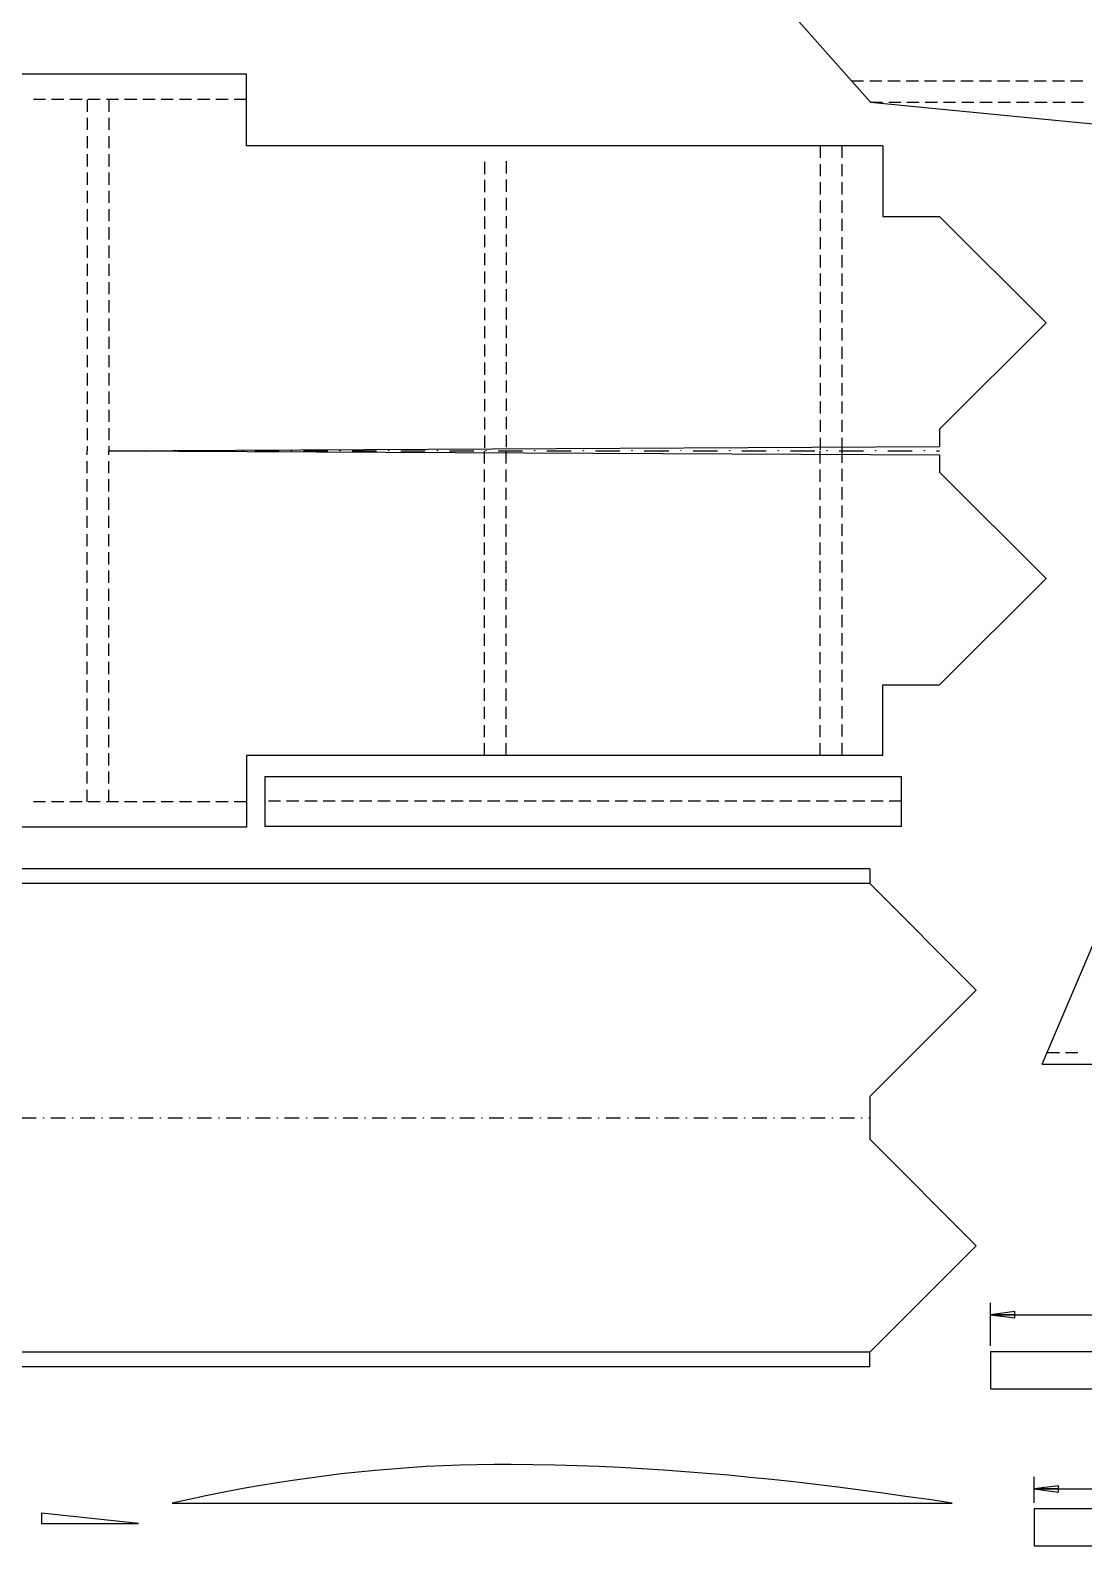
# Model space of a CAD drawing. Header units: feet. Extents: x 165 to 14477, y 395 to 10932.
# Drawn here: x 4717 to 8323, y 395 to 5584 of the extents above; entities that cross this region are included whole.
import ezdxf

# ---------------------------------------------------------------- set-up
doc = ezdxf.new("R2010")
doc.units = ezdxf.units.FT
doc.header["$MEASUREMENT"] = 0

msp = doc.modelspace()

# ---------------------------------------------------------------- linework, layer by layer
at = {"color": 7}
for p, q in [((7009.8, 5995.7), (7593.3, 5338.3)), ((5456.7, 5433.9), (3238.4, 5433.9)), ((5456.7, 5188.8), (5456.7, 5433.9)), ((7593.3, 5338.3), (9386.5, 5162.7)), ((7636.1, 5188.8), (5456.7, 5188.8)), ((7636.1, 5188.8), (7636.1, 4946.5)), ((7636.1, 4946.5), (7668.9, 4946.5)), ((7668.9, 4946.5), (7829.5, 4946.5)), ((7829.5, 4946.5), (8195.1, 4582.6)), ((7829.5, 4218), (8195.1, 4582.6)), ((7829.5, 4218), (7829.5, 4159.1)), ((4985.5, 4144.7), (7829.5, 4159.1)), ((8181.8, 2044.2), (9092.5, 4192.5)), ((4985.5, 4144.7), (5068.8, 4144.7)), ((4985.5, 4144.7), (7829.5, 4130.8)), ((5110, 4145.2), (5111.1, 4145.2)), ((5110, 4144.1), (5110, 4145.2)), ((5111.1, 4144.1), (5110, 4144.1)), ((5111.1, 4145.2), (5111.1, 4144.1)), ((5152.2, 4144.7), (5235.5, 4144.7)), ((5276.7, 4145.2), (5277.8, 4145.2)), ((5276.7, 4144.1), (5276.7, 4145.2)), ((5277.8, 4144.1), (5276.7, 4144.1)), ((5277.8, 4145.2), (5277.8, 4144.1)), ((5318.9, 4144.7), (5402.3, 4144.7)), ((5443.4, 4145.2), (5444.5, 4145.2)), ((5443.4, 4144.1), (5443.4, 4145.2)), ((5444.5, 4144.1), (5443.4, 4144.1)), ((5444.5, 4145.2), (5444.5, 4144.1)), ((5485.6, 4144.7), (5569, 4144.7)), ((5610.1, 4145.2), (5611.2, 4145.2)), ((5610.1, 4144.1), (5610.1, 4145.2)), ((5611.2, 4144.1), (5610.1, 4144.1)), ((5611.2, 4145.2), (5611.2, 4144.1)), ((5652.3, 4144.7), (5735.7, 4144.7)), ((5776.8, 4145.2), (5777.9, 4145.2)), ((5776.8, 4144.1), (5776.8, 4145.2)), ((5777.9, 4144.1), (5776.8, 4144.1)), ((5777.9, 4145.2), (5777.9, 4144.1)), ((5819, 4144.7), (5902.4, 4144.7)), ((5943.5, 4145.2), (5944.6, 4145.2)), ((5943.5, 4144.1), (5943.5, 4145.2)), ((5944.6, 4144.1), (5943.5, 4144.1)), ((5944.6, 4145.2), (5944.6, 4144.1)), ((5985.7, 4144.7), (6069.1, 4144.7)), ((6110.2, 4145.2), (6111.3, 4145.2)), ((6110.2, 4144.1), (6110.2, 4145.2)), ((6111.3, 4144.1), (6110.2, 4144.1)), ((6111.3, 4145.2), (6111.3, 4144.1)), ((6152.4, 4144.7), (6235.8, 4144.7)), ((6276.9, 4145.2), (6278, 4145.2)), ((6276.9, 4144.1), (6276.9, 4145.2)), ((6278, 4144.1), (6276.9, 4144.1)), ((6278, 4145.2), (6278, 4144.1)), ((6319.1, 4144.7), (6402.5, 4144.7)), ((6443.6, 4145.2), (6444.7, 4145.2)), ((6443.6, 4144.1), (6443.6, 4145.2)), ((6444.7, 4144.1), (6443.6, 4144.1)), ((6444.7, 4145.2), (6444.7, 4144.1)), ((6485.8, 4144.7), (6569.2, 4144.7)), ((6610.3, 4145.2), (6611.4, 4145.2)), ((6610.3, 4144.1), (6610.3, 4145.2)), ((6611.4, 4144.1), (6610.3, 4144.1)), ((6611.4, 4145.2), (6611.4, 4144.1)), ((6652.5, 4144.7), (6735.9, 4144.7)), ((6777, 4145.2), (6778.1, 4145.2)), ((6777, 4144.1), (6777, 4145.2)), ((6778.1, 4144.1), (6777, 4144.1)), ((6778.1, 4145.2), (6778.1, 4144.1)), ((6819.2, 4144.7), (6902.6, 4144.7)), ((6943.7, 4145.2), (6944.8, 4145.2)), ((6943.7, 4144.1), (6943.7, 4145.2)), ((6944.8, 4144.1), (6943.7, 4144.1)), ((6944.8, 4145.2), (6944.8, 4144.1)), ((6985.9, 4144.7), (7069.3, 4144.7)), ((7110.4, 4145.2), (7111.5, 4145.2)), ((7110.4, 4144.1), (7110.4, 4145.2)), ((7111.5, 4144.1), (7110.4, 4144.1)), ((7111.5, 4145.2), (7111.5, 4144.1)), ((7152.6, 4144.7), (7236, 4144.7)), ((7277.1, 4145.2), (7278.2, 4145.2)), ((7277.1, 4144.1), (7277.1, 4145.2)), ((7278.2, 4144.1), (7277.1, 4144.1)), ((7278.2, 4145.2), (7278.2, 4144.1)), ((7319.4, 4144.7), (7402.7, 4144.7)), ((7443.8, 4145.2), (7444.9, 4145.2)), ((7443.8, 4144.1), (7443.8, 4145.2)), ((7444.9, 4144.1), (7443.8, 4144.1)), ((7444.9, 4145.2), (7444.9, 4144.1)), ((7486.1, 4144.7), (7569.4, 4144.7)), ((7610.5, 4145.2), (7611.6, 4145.2)), ((7610.5, 4144.1), (7610.5, 4145.2)), ((7611.6, 4144.1), (7610.5, 4144.1)), ((7611.6, 4145.2), (7611.6, 4144.1)), ((7652.8, 4144.7), (7736.1, 4144.7)), ((7777.2, 4145.2), (7778.3, 4145.2)), ((7777.2, 4144.1), (7777.2, 4145.2)), ((7778.3, 4144.1), (7777.2, 4144.1)), ((7778.3, 4145.2), (7778.3, 4144.1)), ((7819.5, 4144.7), (7829.5, 4144.7)), ((7829.5, 4130.8), (7829.5, 4071.3)), ((7829.5, 4071.3), (8195.1, 3707.4)), ((7829.5, 3342.8), (8195.1, 3707.4)), ((7636.1, 3342.8), (7668.9, 3342.8)), ((7636.1, 3101.1), (7636.1, 3342.8)), ((7668.9, 3342.8), (7829.5, 3342.8)), ((5456.7, 3101.1), (5456.7, 2856)), ((7636.1, 3101.1), (5456.7, 3101.1)), ((5520.1, 3029.4), (5520.1, 2857.7)), ((5520.1, 3029.4), (7699.4, 3029.4)), ((7699.4, 2857.7), (7699.4, 3029.4)), ((5456.7, 2856), (3238.4, 2856)), ((7699.4, 2857.7), (5520.1, 2857.7)), ((7591.6, 2712.7), (1011.3, 2712.7)), ((7591.6, 2712.7), (7591.6, 2662.7)), ((7591.6, 2662.7), (7955.6, 2298.1)), ((7591.6, 1933.6), (7955.6, 2298.1)), ((8181.8, 2044.2), (8681.3, 2044.2)), ((7591.6, 1933.6), (7591.6, 1786.9)), ((7591.6, 1786.9), (7955.6, 1422.4)), ((7591.6, 1057.9), (7955.6, 1422.4)), ((8004.5, 1080.1), (8004.5, 1227.4)), ((8087.9, 1196.8), (8004.5, 1185.7)), ((8087.9, 1196.8), (8004.5, 1185.7)), ((8087.9, 1175.1), (8087.9, 1196.8)), ((8087.9, 1175.1), (8087.9, 1196.8)), ((8087.9, 1185.7), (8004.5, 1185.7)), ((8004.5, 1185.7), (8087.9, 1175.1)), ((8004.5, 1185.7), (8087.9, 1185.7)), ((8004.5, 1185.7), (8087.9, 1175.1)), ((8087.9, 1185.7), (8614.1, 1185.7)), ((8087.9, 1185.7), (8087.9, 1185.7)), ((7591.6, 1007.9), (7591.6, 1057.9)), ((7591.6, 1007.9), (1011.3, 1007.9)), ((5665.1, 626.1), (5607.3, 617.8)), ((5722.9, 633.9), (5665.1, 626.1)), ((5781.2, 641.1), (5722.9, 633.9)), ((5839, 647.2), (5781.2, 641.1)), ((5897.4, 652.8), (5839, 647.2)), ((5955.7, 657.8), (5897.4, 652.8)), ((6013.5, 662.2), (5955.7, 657.8)), ((6071.8, 666.1), (6013.5, 662.2)), ((6130.2, 668.9), (6071.8, 666.1)), ((6188.5, 671.1), (6130.2, 668.9)), ((6246.3, 672.8), (6188.5, 671.1)), ((6304.7, 673.3), (6246.3, 672.8)), ((6363, 673.3), (6304.7, 673.3)), ((6438.6, 672.2), (6363, 673.3)), ((6513.6, 671.1), (6438.6, 672.2)), ((6588.6, 668.9), (6513.6, 671.1)), ((6663.1, 666.1), (6588.6, 668.9)), ((6737, 662.8), (6663.1, 666.1)), ((6811.5, 658.9), (6737, 662.8)), ((6885.4, 653.9), (6811.5, 658.9)), ((6958.7, 648.9), (6885.4, 653.9)), ((7032.6, 642.8), (6958.7, 648.9)), ((7107.1, 636.7), (7032.6, 642.8)), ((7181, 629.4), (7107.1, 636.7)), ((7256, 622.2), (7181, 629.4)), ((8154, 542.8), (8154, 631.7)), ((5375.6, 577.8), (5318.3, 566.1)), ((5433.4, 588.9), (5375.6, 577.8)), ((5491.2, 598.9), (5433.4, 588.9)), ((5549, 608.9), (5491.2, 598.9)), ((5607.3, 617.8), (5549, 608.9)), ((7331, 613.9), (7256, 622.2)), ((7406, 605), (7331, 613.9)), ((7482.2, 595.5), (7406, 605)), ((7558.9, 586.1), (7482.2, 595.5)), ((7636.1, 575.5), (7558.9, 586.1)), ((7713.9, 564.4), (7636.1, 575.5)), ((8237.3, 600.5), (8154, 590)), ((8237.3, 600.5), (8154, 590)), ((8237.3, 590), (8154, 590)), ((8154, 590), (8237.3, 578.9)), ((8154, 590), (8237.3, 590)), ((8154, 590), (8237.3, 578.9)), ((8237.3, 578.9), (8237.3, 600.5)), ((8237.3, 578.9), (8237.3, 600.5)), ((8237.3, 590), (8898.6, 590)), ((8237.3, 590), (8237.3, 590)), ((5260.6, 553.9), (5203.3, 541.1)), ((5203.3, 541.1), (7872.8, 541.1)), ((5318.3, 566.1), (5260.6, 553.9)), ((7792.8, 553.3), (7713.9, 564.4)), ((7872.8, 541.1), (7792.8, 553.3)), ((5087.7, 471.1), (4754.9, 506.6)), ((4754.9, 506.6), (4754.9, 471.1)), ((4754.9, 471.1), (5087.7, 471.1))]:
    msp.add_line(p, q, dxfattribs=at)
at = {"color": 5}
for p, q in [((7528.3, 5411.6), (7570, 5411.6)), ((7591.1, 5411.6), (7632.8, 5411.6)), ((7653.3, 5411.6), (7695, 5411.6)), ((7716.1, 5411.6), (7757.8, 5411.6)), ((7778.3, 5411.6), (7820, 5411.6)), ((7841.1, 5411.6), (7882.8, 5411.6)), ((7903.4, 5411.6), (7945.1, 5411.6)), ((7966.2, 5411.6), (8007.8, 5411.6)), ((8028.4, 5411.6), (8070.1, 5411.6)), ((8091.2, 5411.6), (8132.9, 5411.6)), ((8153.4, 5411.6), (8195.1, 5411.6)), ((8216.2, 5411.6), (8257.9, 5411.6)), ((8278.5, 5411.6), (8320.1, 5411.6)), ((7593.3, 5338.3), (7635, 5338.3)), ((7656.1, 5338.3), (7697.8, 5338.3)), ((7718.3, 5338.3), (7760, 5338.3)), ((7781.1, 5338.3), (7822.8, 5338.3)), ((7843.4, 5338.3), (7885, 5338.3)), ((7906.2, 5338.3), (7947.8, 5338.3)), ((7968.4, 5338.3), (8010.1, 5338.3)), ((8031.2, 5338.3), (8072.9, 5338.3)), ((8093.4, 5338.3), (8135.1, 5338.3)), ((8156.2, 5338.3), (8197.9, 5338.3)), ((8218.4, 5338.3), (8260.1, 5338.3)), ((8281.2, 5338.3), (8322.9, 5338.3)), ((4687.6, 1860.3), (4737.7, 1860.3)), ((4762.1, 1860.8), (4763.2, 1860.8)), ((4762.1, 1859.7), (4762.1, 1860.8)), ((4763.2, 1859.7), (4762.1, 1859.7)), ((4763.2, 1860.8), (4763.2, 1859.7)), ((4787.7, 1860.3), (4837.7, 1860.3)), ((4862.1, 1860.8), (4863.2, 1860.8)), ((4862.1, 1859.7), (4862.1, 1860.8)), ((4863.2, 1859.7), (4862.1, 1859.7)), ((4863.2, 1860.8), (4863.2, 1859.7)), ((4887.7, 1860.3), (4937.7, 1860.3)), ((4962.2, 1860.8), (4963.3, 1860.8)), ((4962.2, 1859.7), (4962.2, 1860.8)), ((4963.3, 1859.7), (4962.2, 1859.7)), ((4963.3, 1860.8), (4963.3, 1859.7)), ((4987.7, 1860.3), (5037.7, 1860.3)), ((5062.2, 1860.8), (5063.3, 1860.8)), ((5062.2, 1859.7), (5062.2, 1860.8)), ((5063.3, 1859.7), (5062.2, 1859.7)), ((5063.3, 1860.8), (5063.3, 1859.7)), ((5087.7, 1860.3), (5137.7, 1860.3)), ((5162.2, 1860.8), (5163.3, 1860.8)), ((5162.2, 1859.7), (5162.2, 1860.8)), ((5163.3, 1859.7), (5162.2, 1859.7)), ((5163.3, 1860.8), (5163.3, 1859.7)), ((5187.8, 1860.3), (5237.8, 1860.3)), ((5262.2, 1860.8), (5263.3, 1860.8)), ((5262.2, 1859.7), (5262.2, 1860.8)), ((5263.3, 1859.7), (5262.2, 1859.7)), ((5263.3, 1860.8), (5263.3, 1859.7)), ((5287.8, 1860.3), (5337.8, 1860.3)), ((5362.2, 1860.8), (5363.4, 1860.8)), ((5362.2, 1859.7), (5362.2, 1860.8)), ((5363.4, 1859.7), (5362.2, 1859.7)), ((5363.4, 1860.8), (5363.4, 1859.7)), ((5387.8, 1860.3), (5437.8, 1860.3)), ((5462.3, 1860.8), (5463.4, 1860.8)), ((5462.3, 1859.7), (5462.3, 1860.8)), ((5463.4, 1859.7), (5462.3, 1859.7)), ((5463.4, 1860.8), (5463.4, 1859.7)), ((5487.8, 1860.3), (5537.8, 1860.3)), ((5562.3, 1860.8), (5563.4, 1860.8)), ((5562.3, 1859.7), (5562.3, 1860.8)), ((5563.4, 1859.7), (5562.3, 1859.7)), ((5563.4, 1860.8), (5563.4, 1859.7)), ((5587.8, 1860.3), (5637.9, 1860.3)), ((5662.3, 1860.8), (5663.4, 1860.8)), ((5662.3, 1859.7), (5662.3, 1860.8)), ((5663.4, 1859.7), (5662.3, 1859.7)), ((5663.4, 1860.8), (5663.4, 1859.7)), ((5687.9, 1860.3), (5737.9, 1860.3)), ((5762.3, 1860.8), (5763.4, 1860.8)), ((5762.3, 1859.7), (5762.3, 1860.8)), ((5763.4, 1859.7), (5762.3, 1859.7)), ((5763.4, 1860.8), (5763.4, 1859.7)), ((5787.9, 1860.3), (5837.9, 1860.3)), ((5862.4, 1860.8), (5863.5, 1860.8)), ((5862.4, 1859.7), (5862.4, 1860.8)), ((5863.5, 1859.7), (5862.4, 1859.7)), ((5863.5, 1860.8), (5863.5, 1859.7)), ((5887.9, 1860.3), (5937.9, 1860.3)), ((5962.4, 1860.8), (5963.5, 1860.8)), ((5962.4, 1859.7), (5962.4, 1860.8)), ((5963.5, 1859.7), (5962.4, 1859.7)), ((5963.5, 1860.8), (5963.5, 1859.7)), ((5987.9, 1860.3), (6038, 1860.3)), ((6062.4, 1860.8), (6063.5, 1860.8)), ((6062.4, 1859.7), (6062.4, 1860.8)), ((6063.5, 1859.7), (6062.4, 1859.7)), ((6063.5, 1860.8), (6063.5, 1859.7)), ((6088, 1860.3), (6138, 1860.3)), ((6162.4, 1860.8), (6163.5, 1860.8)), ((6162.4, 1859.7), (6162.4, 1860.8)), ((6163.5, 1859.7), (6162.4, 1859.7)), ((6163.5, 1860.8), (6163.5, 1859.7)), ((6188, 1860.3), (6238, 1860.3)), ((6262.4, 1860.8), (6263.6, 1860.8)), ((6262.4, 1859.7), (6262.4, 1860.8)), ((6263.6, 1859.7), (6262.4, 1859.7)), ((6263.6, 1860.8), (6263.6, 1859.7)), ((6288, 1860.3), (6338, 1860.3)), ((6362.5, 1860.8), (6363.6, 1860.8)), ((6362.5, 1859.7), (6362.5, 1860.8)), ((6363.6, 1859.7), (6362.5, 1859.7)), ((6363.6, 1860.8), (6363.6, 1859.7)), ((6388, 1860.3), (6438, 1860.3)), ((6462.5, 1860.8), (6463.6, 1860.8)), ((6462.5, 1859.7), (6462.5, 1860.8)), ((6463.6, 1859.7), (6462.5, 1859.7)), ((6463.6, 1860.8), (6463.6, 1859.7)), ((6488.1, 1860.3), (6538.1, 1860.3)), ((6562.5, 1860.8), (6563.6, 1860.8)), ((6562.5, 1859.7), (6562.5, 1860.8)), ((6563.6, 1859.7), (6562.5, 1859.7)), ((6563.6, 1860.8), (6563.6, 1859.7)), ((6588.1, 1860.3), (6638.1, 1860.3)), ((6662.5, 1860.8), (6663.6, 1860.8)), ((6662.5, 1859.7), (6662.5, 1860.8)), ((6663.6, 1859.7), (6662.5, 1859.7)), ((6663.6, 1860.8), (6663.6, 1859.7)), ((6688.1, 1860.3), (6738.1, 1860.3)), ((6762.6, 1860.8), (6763.7, 1860.8)), ((6762.6, 1859.7), (6762.6, 1860.8)), ((6763.7, 1859.7), (6762.6, 1859.7)), ((6763.7, 1860.8), (6763.7, 1859.7)), ((6788.1, 1860.3), (6838.1, 1860.3)), ((6862.6, 1860.8), (6863.7, 1860.8)), ((6862.6, 1859.7), (6862.6, 1860.8)), ((6863.7, 1859.7), (6862.6, 1859.7)), ((6863.7, 1860.8), (6863.7, 1859.7)), ((6888.1, 1860.3), (6938.2, 1860.3)), ((6962.6, 1860.8), (6963.7, 1860.8)), ((6962.6, 1859.7), (6962.6, 1860.8)), ((6963.7, 1859.7), (6962.6, 1859.7)), ((6963.7, 1860.8), (6963.7, 1859.7)), ((6988.2, 1860.3), (7038.2, 1860.3)), ((7062.6, 1860.8), (7063.7, 1860.8)), ((7062.6, 1859.7), (7062.6, 1860.8)), ((7063.7, 1859.7), (7062.6, 1859.7)), ((7063.7, 1860.8), (7063.7, 1859.7)), ((7088.2, 1860.3), (7138.2, 1860.3)), ((7162.7, 1860.8), (7163.8, 1860.8)), ((7162.7, 1859.7), (7162.7, 1860.8)), ((7163.8, 1859.7), (7162.7, 1859.7)), ((7163.8, 1860.8), (7163.8, 1859.7)), ((7188.2, 1860.3), (7238.2, 1860.3)), ((7262.7, 1860.8), (7263.8, 1860.8)), ((7262.7, 1859.7), (7262.7, 1860.8)), ((7263.8, 1859.7), (7262.7, 1859.7)), ((7263.8, 1860.8), (7263.8, 1859.7)), ((7288.2, 1860.3), (7338.2, 1860.3)), ((7362.7, 1860.8), (7363.8, 1860.8)), ((7362.7, 1859.7), (7362.7, 1860.8)), ((7363.8, 1859.7), (7362.7, 1859.7)), ((7363.8, 1860.8), (7363.8, 1859.7)), ((7388.3, 1860.3), (7438.3, 1860.3)), ((7462.7, 1860.8), (7463.8, 1860.8)), ((7462.7, 1859.7), (7462.7, 1860.8)), ((7463.8, 1859.7), (7462.7, 1859.7)), ((7463.8, 1860.8), (7463.8, 1859.7)), ((7488.3, 1860.3), (7538.3, 1860.3)), ((7562.7, 1860.8), (7563.9, 1860.8)), ((7562.7, 1859.7), (7562.7, 1860.8)), ((7563.9, 1859.7), (7562.7, 1859.7)), ((7563.9, 1860.8), (7563.9, 1859.7)), ((7588.3, 1860.3), (7591.6, 1860.3)), ((9336.5, 1059), (8004.5, 1059)), ((8004.5, 1059), (8004.5, 932.3)), ((8004.5, 932.3), (9310.4, 932.3)), ((9756, 521.6), (8154, 521.6)), ((8154, 521.6), (8154, 395.5)), ((8154, 395.5), (9756, 395.5))]:
    msp.add_line(p, q, dxfattribs=at)
at = {"color": 82}
for p, q in [((4769.3, 5347.2), (4727.7, 5347.2)), ((4831.6, 5347.2), (4789.9, 5347.2)), ((4894.4, 5347.2), (4852.7, 5347.2)), ((4956.6, 5347.2), (4914.9, 5347.2)), ((5019.4, 5347.2), (4977.7, 5347.2)), ((5081.6, 5347.2), (5039.9, 5347.2)), ((5144.4, 5347.2), (5102.7, 5347.2)), ((5206.7, 5347.2), (5165, 5347.2)), ((5269.4, 5347.2), (5227.8, 5347.2)), ((5331.7, 5347.2), (5290, 5347.2)), ((5394.5, 5347.2), (5352.8, 5347.2)), ((5456.7, 5347.2), (5415, 5347.2)), ((4769.3, 2942.2), (4727.7, 2942.2)), ((4831.6, 2942.2), (4789.9, 2942.2)), ((4894.4, 2942.2), (4852.7, 2942.2)), ((4956.6, 2942.2), (4914.9, 2942.2)), ((5019.4, 2942.2), (4977.7, 2942.2)), ((5081.6, 2942.2), (5039.9, 2942.2)), ((5144.4, 2942.2), (5102.7, 2942.2)), ((5206.7, 2942.2), (5165, 2942.2)), ((5269.4, 2942.2), (5227.8, 2942.2)), ((5331.7, 2942.2), (5290, 2942.2)), ((5394.5, 2942.2), (5352.8, 2942.2)), ((5456.7, 2942.2), (5415, 2942.2)), ((5574, 2944.4), (5532.3, 2944.4)), ((5636.2, 2944.4), (5594.5, 2944.4)), ((5699, 2944.4), (5657.3, 2944.4)), ((5761.2, 2944.4), (5719.5, 2944.4)), ((5824, 2944.4), (5782.3, 2944.4)), ((5886.3, 2944.4), (5844.6, 2944.4)), ((5949, 2944.4), (5907.4, 2944.4)), ((6011.3, 2944.4), (5969.6, 2944.4)), ((6074.1, 2944.4), (6032.4, 2944.4)), ((6136.3, 2944.4), (6094.6, 2944.4)), ((6199.1, 2944.4), (6157.4, 2944.4)), ((6261.3, 2944.4), (6219.7, 2944.4)), ((6324.1, 2944.4), (6282.5, 2944.4)), ((6386.4, 2944.4), (6344.7, 2944.4)), ((6449.2, 2944.4), (6407.5, 2944.4)), ((6511.4, 2944.4), (6469.7, 2944.4)), ((6574.2, 2944.4), (6532.5, 2944.4)), ((6636.4, 2944.4), (6594.7, 2944.4)), ((6699.2, 2944.4), (6657.5, 2944.4)), ((6761.4, 2944.4), (6719.8, 2944.4)), ((6824.2, 2944.4), (6782.6, 2944.4)), ((6886.5, 2944.4), (6844.8, 2944.4)), ((6949.3, 2944.4), (6907.6, 2944.4)), ((7011.5, 2944.4), (6969.8, 2944.4)), ((7074.3, 2944.4), (7032.6, 2944.4)), ((7136.5, 2944.4), (7094.9, 2944.4)), ((7199.3, 2944.4), (7157.7, 2944.4)), ((7261.6, 2944.4), (7219.9, 2944.4)), ((7324.4, 2944.4), (7282.7, 2944.4)), ((7386.6, 2944.4), (7344.9, 2944.4)), ((7449.4, 2944.4), (7407.7, 2944.4)), ((7511.6, 2944.4), (7469.9, 2944.4)), ((7574.4, 2944.4), (7532.7, 2944.4)), ((7636.6, 2944.4), (7595, 2944.4)), ((7699.4, 2944.4), (7657.8, 2944.4)), ((7591.6, 2662.7), (965.7, 2662.7)), ((8199, 2084.2), (8240.7, 2084.2)), ((8261.2, 2084.2), (8302.9, 2084.2)), ((7591.6, 1057.9), (965.7, 1057.9))]:
    msp.add_line(p, q, dxfattribs=at)
at = {"color": 1}
for p, q in [((4911.6, 5347.2), (4911.6, 5305.5)), ((4985.5, 5347.2), (4985.5, 5305.5)), ((4911.6, 5284.9), (4911.6, 5243.3)), ((4985.5, 5284.9), (4985.5, 5243.3)), ((4911.6, 5222.1), (4911.6, 5180.5)), ((4985.5, 5222.1), (4985.5, 5180.5)), ((7421.6, 5188.8), (7421.6, 5147.1)), ((7494.9, 5188.8), (7494.9, 5147.1)), ((4911.6, 5159.9), (4911.6, 5118.2)), ((4985.5, 5159.9), (4985.5, 5118.2)), ((4911.6, 5097.1), (4911.6, 5055.4)), ((4985.5, 5097.1), (4985.5, 5055.4)), ((6272.4, 5133.8), (6272.4, 5092.1)), ((6345.8, 5135.5), (6345.8, 5093.8)), ((7421.6, 5126), (7421.6, 5084.3)), ((7494.9, 5126), (7494.9, 5084.3)), ((4911.6, 5034.9), (4911.6, 4993.2)), ((4985.5, 5034.9), (4985.5, 4993.2)), ((6272.4, 5071.6), (6272.4, 5029.9)), ((6345.8, 5073.2), (6345.8, 5031.5)), ((7421.6, 5063.8), (7421.6, 5022.1)), ((7494.9, 5063.8), (7494.9, 5022.1)), ((6272.4, 5008.8), (6272.4, 4967.1)), ((6345.8, 5010.4), (6345.8, 4968.8)), ((7421.6, 5001), (7421.6, 4959.3)), ((7494.9, 5001), (7494.9, 4959.3)), ((4911.6, 4972.1), (4911.6, 4930.4)), ((4985.5, 4972.1), (4985.5, 4930.4)), ((6272.4, 4946.5), (6272.4, 4904.8)), ((6345.8, 4948.2), (6345.8, 4906.5)), ((7421.6, 4938.7), (7421.6, 4897.1)), ((7494.9, 4938.7), (7494.9, 4897.1)), ((4911.6, 4909.8), (4911.6, 4868.2)), ((4985.5, 4909.8), (4985.5, 4868.2)), ((6272.4, 4883.7), (6272.4, 4842.1)), ((6345.8, 4885.4), (6345.8, 4843.7)), ((4911.6, 4847.1), (4911.6, 4805.4)), ((4985.5, 4847.1), (4985.5, 4805.4)), ((7421.6, 4876), (7421.6, 4834.3)), ((7494.9, 4876), (7494.9, 4834.3)), ((4911.6, 4784.8), (4911.6, 4743.1)), ((4985.5, 4784.8), (4985.5, 4743.1)), ((6272.4, 4821.5), (6272.4, 4779.8)), ((6345.8, 4823.2), (6345.8, 4781.5)), ((7421.6, 4813.7), (7421.6, 4772)), ((7494.9, 4813.7), (7494.9, 4772)), ((4911.6, 4722), (4911.6, 4680.4)), ((4985.5, 4722), (4985.5, 4680.4)), ((6272.4, 4758.7), (6272.4, 4717)), ((6345.8, 4760.4), (6345.8, 4718.7)), ((7421.6, 4750.9), (7421.6, 4709.2)), ((7494.9, 4750.9), (7494.9, 4709.2)), ((6272.4, 4696.5), (6272.4, 4654.8)), ((6345.8, 4698.1), (6345.8, 4656.5)), ((7421.6, 4688.7), (7421.6, 4647)), ((7494.9, 4688.7), (7494.9, 4647)), ((4911.6, 4659.8), (4911.6, 4618.1)), ((4985.5, 4659.8), (4985.5, 4618.1)), ((6272.4, 4633.7), (6272.4, 4592)), ((6345.8, 4635.3), (6345.8, 4593.7)), ((7421.6, 4625.9), (7421.6, 4584.2)), ((7494.9, 4625.9), (7494.9, 4584.2)), ((4911.6, 4597), (4911.6, 4555.3)), ((4985.5, 4597), (4985.5, 4555.3)), ((6272.4, 4571.4), (6272.4, 4529.8)), ((6345.8, 4573.1), (6345.8, 4531.4)), ((4911.6, 4534.8), (4911.6, 4493.1)), ((4985.5, 4534.8), (4985.5, 4493.1)), ((7421.6, 4563.7), (7421.6, 4522)), ((7494.9, 4563.7), (7494.9, 4522)), ((4911.6, 4472), (4911.6, 4430.3)), ((4985.5, 4472), (4985.5, 4430.3)), ((6272.4, 4508.6), (6272.4, 4467)), ((6345.8, 4510.3), (6345.8, 4468.6)), ((7421.6, 4500.9), (7421.6, 4459.2)), ((7494.9, 4500.9), (7494.9, 4459.2)), ((6272.4, 4446.4), (6272.4, 4404.7)), ((6345.8, 4448.1), (6345.8, 4406.4)), ((7421.6, 4438.6), (7421.6, 4397)), ((7494.9, 4438.6), (7494.9, 4397)), ((4911.6, 4409.7), (4911.6, 4368.1)), ((4985.5, 4409.7), (4985.5, 4368.1)), ((6272.4, 4383.6), (6272.4, 4341.9)), ((6345.8, 4385.3), (6345.8, 4343.6)), ((7421.6, 4375.8), (7421.6, 4334.2)), ((7494.9, 4375.8), (7494.9, 4334.2)), ((4911.6, 4346.9), (4911.6, 4305.3)), ((4985.5, 4346.9), (4985.5, 4305.3)), ((6272.4, 4321.4), (6272.4, 4279.7)), ((6345.8, 4323), (6345.8, 4281.4)), ((7421.6, 4313.6), (7421.6, 4271.9)), ((7494.9, 4313.6), (7494.9, 4271.9)), ((4911.6, 4284.7), (4911.6, 4243)), ((4985.5, 4284.7), (4985.5, 4243)), ((6272.4, 4258.6), (6272.4, 4216.9)), ((6345.8, 4260.3), (6345.8, 4218.6)), ((4911.6, 4221.9), (4911.6, 4180.2)), ((4985.5, 4221.9), (4985.5, 4180.2)), ((7421.6, 4250.8), (7421.6, 4209.1)), ((7494.9, 4250.8), (7494.9, 4209.1)), ((4911.6, 4159.7), (4911.6, 4144.7)), ((4985.5, 4159.7), (4985.5, 4144.7)), ((6272.4, 4196.4), (6272.4, 4154.7)), ((6345.8, 4198), (6345.8, 4156.3)), ((7421.6, 4188.6), (7421.6, 4146.9)), ((7494.9, 4188.6), (7494.9, 4146.9)), ((4911.6, 4130.2), (4911.6, 4144.7)), ((4911.6, 4067.4), (4911.6, 4109.1)), ((4985.5, 4130.2), (4985.5, 4144.7)), ((4985.5, 4067.4), (4985.5, 4109.1)), ((6272.4, 4101.3), (6272.4, 4143)), ((6345.8, 4101.3), (6345.8, 4143)), ((7421.6, 4101.3), (7421.6, 4143)), ((7494.9, 4144.7), (7494.9, 4103)), ((6272.4, 4038.5), (6272.4, 4080.2)), ((6345.8, 4038.5), (6345.8, 4080.2)), ((7421.6, 4038.5), (7421.6, 4080.2)), ((7494.9, 4082.4), (7494.9, 4040.8)), ((4911.6, 4005.2), (4911.6, 4046.9)), ((4985.5, 4005.2), (4985.5, 4046.9)), ((6272.4, 3976.3), (6272.4, 4018)), ((6345.8, 3976.3), (6345.8, 4018)), ((7421.6, 3976.3), (7421.6, 4018)), ((7494.9, 4019.6), (7494.9, 3978)), ((4911.6, 3942.4), (4911.6, 3984.1)), ((4985.5, 3942.4), (4985.5, 3984.1)), ((6272.4, 3913.5), (6272.4, 3955.2)), ((6345.8, 3913.5), (6345.8, 3955.2)), ((7421.6, 3913.5), (7421.6, 3955.2)), ((7494.9, 3957.4), (7494.9, 3915.7)), ((4911.6, 3880.2), (4911.6, 3921.8)), ((4985.5, 3880.2), (4985.5, 3921.8)), ((6272.4, 3851.3), (6272.4, 3893)), ((6345.8, 3851.3), (6345.8, 3893)), ((7421.6, 3851.3), (7421.6, 3893)), ((7494.9, 3894.6), (7494.9, 3852.9)), ((4911.6, 3817.4), (4911.6, 3859.1)), ((4985.5, 3817.4), (4985.5, 3859.1)), ((4911.6, 3755.1), (4911.6, 3796.8)), ((4985.5, 3755.1), (4985.5, 3796.8)), ((6272.4, 3788.5), (6272.4, 3830.2)), ((6345.8, 3788.5), (6345.8, 3830.2)), ((7421.6, 3788.5), (7421.6, 3830.2)), ((7494.9, 3832.4), (7494.9, 3790.7)), ((6272.4, 3726.2), (6272.4, 3767.9)), ((6345.8, 3726.2), (6345.8, 3767.9)), ((7421.6, 3726.2), (7421.6, 3767.9)), ((7494.9, 3769.6), (7494.9, 3727.9)), ((4911.6, 3692.4), (4911.6, 3734)), ((4985.5, 3692.4), (4985.5, 3734)), ((6272.4, 3663.5), (6272.4, 3705.1)), ((6345.8, 3663.5), (6345.8, 3705.1)), ((7421.6, 3663.5), (7421.6, 3705.1)), ((7494.9, 3707.4), (7494.9, 3665.7)), ((4911.6, 3630.1), (4911.6, 3671.8)), ((4985.5, 3630.1), (4985.5, 3671.8)), ((6272.4, 3601.2), (6272.4, 3642.9)), ((6345.8, 3601.2), (6345.8, 3642.9)), ((7421.6, 3601.2), (7421.6, 3642.9)), ((7494.9, 3644.6), (7494.9, 3602.9)), ((4911.6, 3567.3), (4911.6, 3609)), ((4985.5, 3567.3), (4985.5, 3609)), ((7494.9, 3582.3), (7494.9, 3540.6)), ((4911.6, 3505.1), (4911.6, 3546.8)), ((4985.5, 3505.1), (4985.5, 3546.8)), ((6272.4, 3538.4), (6272.4, 3580.1)), ((6345.8, 3538.4), (6345.8, 3580.1)), ((7421.6, 3538.4), (7421.6, 3580.1)), ((4911.6, 3442.3), (4911.6, 3484)), ((4985.5, 3442.3), (4985.5, 3484)), ((6272.4, 3476.2), (6272.4, 3517.9)), ((6345.8, 3476.2), (6345.8, 3517.9)), ((7421.6, 3476.2), (7421.6, 3517.9)), ((7494.9, 3519.5), (7494.9, 3477.9)), ((6272.4, 3413.4), (6272.4, 3455.1)), ((6345.8, 3413.4), (6345.8, 3455.1)), ((7421.6, 3413.4), (7421.6, 3455.1)), ((7494.9, 3457.3), (7494.9, 3415.6)), ((4911.6, 3380.1), (4911.6, 3421.7)), ((4985.5, 3380.1), (4985.5, 3421.7)), ((6272.4, 3351.2), (6272.4, 3392.8)), ((6345.8, 3351.2), (6345.8, 3392.8)), ((7421.6, 3351.2), (7421.6, 3392.8)), ((7494.9, 3394.5), (7494.9, 3352.8)), ((4911.6, 3317.3), (4911.6, 3358.9)), ((4985.5, 3317.3), (4985.5, 3358.9)), ((6272.4, 3288.4), (6272.4, 3330)), ((6345.8, 3288.4), (6345.8, 3330)), ((7421.6, 3288.4), (7421.6, 3330)), ((7494.9, 3332.3), (7494.9, 3290.6)), ((4911.6, 3255), (4911.6, 3296.7)), ((4985.5, 3255), (4985.5, 3296.7)), ((7494.9, 3269.5), (7494.9, 3227.8)), ((4911.6, 3192.2), (4911.6, 3233.9)), ((4985.5, 3192.2), (4985.5, 3233.9)), ((6272.4, 3226.1), (6272.4, 3267.8)), ((6345.8, 3226.1), (6345.8, 3267.8)), ((7421.6, 3226.1), (7421.6, 3267.8)), ((4911.6, 3130), (4911.6, 3171.7)), ((4985.5, 3130), (4985.5, 3171.7)), ((6272.4, 3163.3), (6272.4, 3205)), ((6345.8, 3163.3), (6345.8, 3205)), ((7421.6, 3163.3), (7421.6, 3205)), ((7494.9, 3207.2), (7494.9, 3165.6)), ((6272.4, 3101.1), (6272.4, 3142.8)), ((6345.8, 3101.1), (6345.8, 3142.8)), ((7421.6, 3101.1), (7421.6, 3142.8)), ((7494.9, 3144.4), (7494.9, 3102.8)), ((4911.6, 3067.2), (4911.6, 3108.9)), ((4985.5, 3067.2), (4985.5, 3108.9)), ((4911.6, 3005), (4911.6, 3046.6)), ((4985.5, 3005), (4985.5, 3046.6)), ((4911.6, 2942.2), (4911.6, 2983.9)), ((4985.5, 2942.2), (4985.5, 2983.9))]:
    msp.add_line(p, q, dxfattribs=at)

doc.saveas('drawing.dxf')
